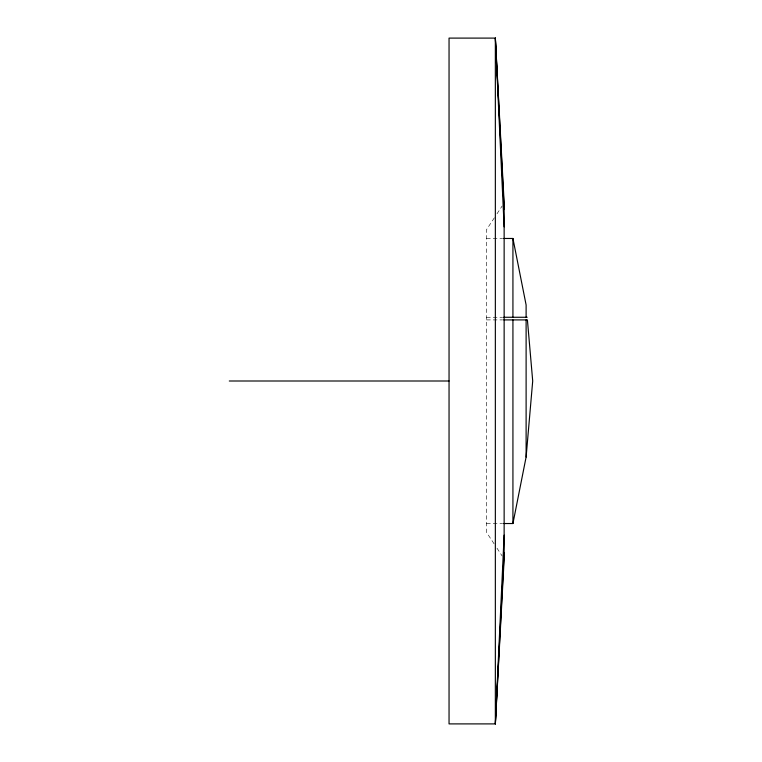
<?xml version="1.0" encoding="UTF-8"?>
<svg xmlns="http://www.w3.org/2000/svg" width="762" height="762" viewBox="0 0 762 762"><rect width="100%" height="100%" fill="white"/><g stroke="black" fill="none" stroke-linecap="round" stroke-linejoin="round"><path stroke-width="0.57" stroke-dasharray="3.81 2.86" d="M494.367 217.78L486.556 229.6L486.556 532.4L494.367 544.22M496.976 213.836L502.187 205.959M486.556 238.468L502.606 238.468M486.556 317.268L502.606 317.268M486.556 319.907L502.606 319.907M486.556 523.532L502.606 523.532M496.976 548.164L502.187 556.041"/><path stroke-width="1.14" d="M504.139 209.064L495.348 38.1L495.348 723.9L504.139 558.994L504.139 203.006L495.348 38.1L449.047 38.1L449.047 723.9L495.348 723.9L504.139 535.153M495.348 723.9L504.139 552.936M503.758 523.532L512.931 523.532L526.113 457.038L532.705 381L527.409 319.907L503.758 319.907M503.758 238.468L512.931 238.468L526.113 304.962L526.113 317.268M503.758 317.268L527.18 317.268M229.295 381L449.047 381M495.348 38.1L504.139 226.847M526.113 319.907L526.113 457.038M512.931 238.468L512.931 317.268M512.931 319.907L512.931 523.532"/></g></svg>
